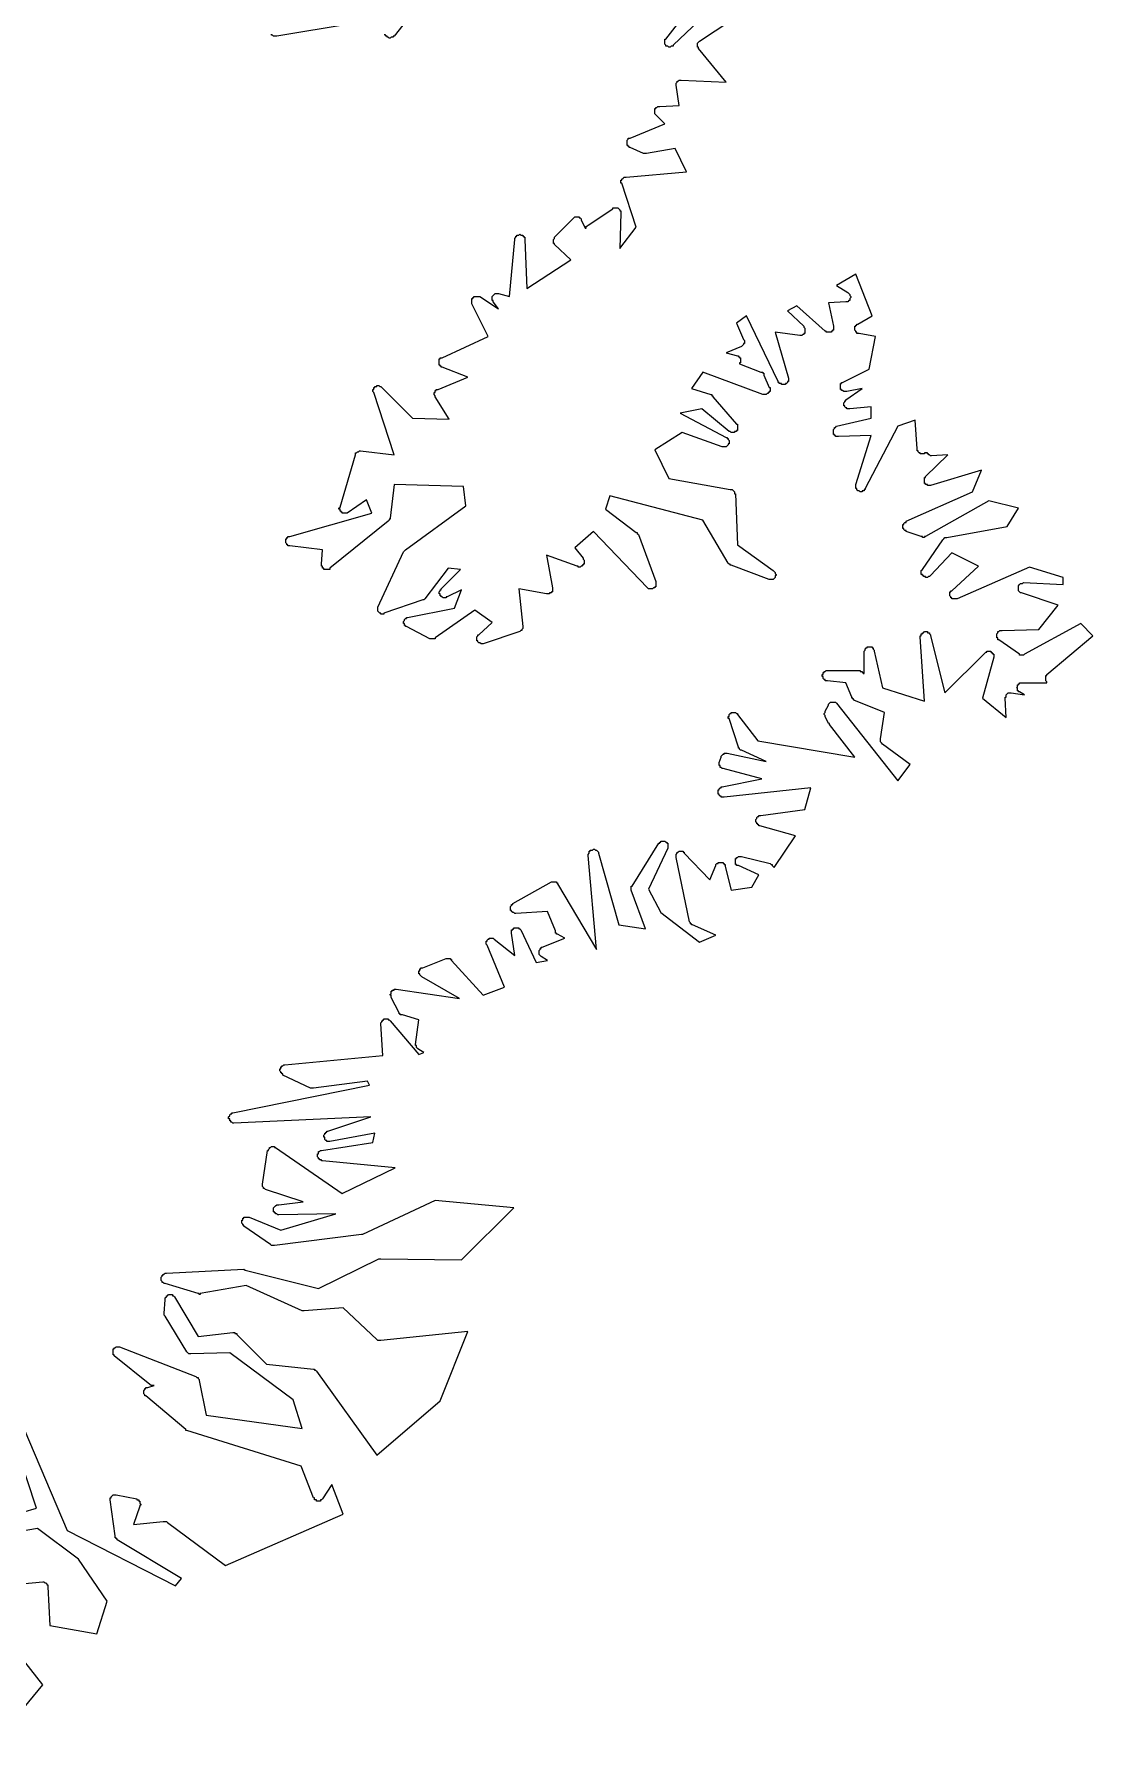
# Model space of a CAD drawing. Header units: metres. Extents: x 12 to 388, y 12 to 220.
# Drawn here: x 125.57 to 135.94, y 34.01 to 50.67 of the extents above; entities that cross this region are included whole.
import ezdxf

# ---------------------------------------------------------------- set-up
doc = ezdxf.new("R2010")
doc.units = ezdxf.units.M

msp = doc.modelspace()

# ---------------------------------------------------------------- linework, layer by layer
for points in [[(129.82, 51.57), (129.1, 50.65), (129.09, 50.65), (129.09, 50.64), (129.08, 50.64), (129.07, 50.64), (129.06, 50.63), (129.05, 50.63), (129.04, 50.64), (129.03, 50.64), (129.03, 50.65), (129.02, 50.65), (129.02, 50.66), (129.01, 50.66), (129.01, 50.67)], [(132.21, 50.92), (131.83, 50.56), (131.83, 50.55), (131.82, 50.55), (131.81, 50.55), (131.8, 50.54), (131.79, 50.54), (131.78, 50.55), (131.77, 50.55), (131.76, 50.55), (131.76, 50.56), (131.75, 50.57), (131.75, 50.58), (131.75, 50.59), (131.75, 50.6), (131.75, 50.61), (131.75, 50.62), (131.76, 50.62), (132.07, 51.02)], [(125.32, 37.39), (125.9, 36.02), (126.96, 35.48), (127.02, 35.55), (126.39, 35.93), (126.39, 35.94), (126.38, 35.94), (126.38, 35.95), (126.37, 35.95), (126.37, 35.96), (126.37, 35.97), (126.32, 36.32), (126.32, 36.33), (126.32, 36.34), (126.33, 36.34), (126.33, 36.35), (126.34, 36.36), (126.35, 36.37), (126.36, 36.37), (126.37, 36.37), (126.38, 36.37), (126.58, 36.33), (126.58, 36.32), (126.59, 36.32), (126.6, 36.32), (126.6, 36.31), (126.61, 36.31), (126.61, 36.3), (126.61, 36.29), (126.62, 36.28), (126.62, 36.27), (126.61, 36.27), (126.61, 36.26), (126.55, 36.08), (126.84, 36.11), (126.85, 36.11), (126.86, 36.11), (126.87, 36.11), (126.88, 36.1), (127.45, 35.68), (128.6, 36.18), (128.49, 36.47), (128.4, 36.33), (128.39, 36.32), (128.38, 36.32), (128.38, 36.31), (128.37, 36.31), (128.36, 36.31), (128.35, 36.31), (128.34, 36.31), (128.34, 36.32), (128.33, 36.32), (128.32, 36.32), (128.32, 36.33), (128.32, 36.34), (128.31, 36.34), (128.19, 36.65), (127.07, 37), (127.06, 37), (127.06, 37.01), (126.67, 37.34), (126.66, 37.34), (126.66, 37.35), (126.65, 37.36), (126.65, 37.37), (126.65, 37.38), (126.65, 37.39), (126.66, 37.4), (126.66, 37.41), (126.67, 37.41), (126.67, 37.42), (126.68, 37.42), (126.69, 37.42), (126.75, 37.44), (126.73, 37.44), (126.72, 37.44), (126.71, 37.45), (126.36, 37.73), (126.36, 37.74), (126.35, 37.74), (126.35, 37.75), (126.35, 37.76), (126.35, 37.77), (126.35, 37.78), (126.35, 37.79), (126.35, 37.8), (126.36, 37.8), (126.36, 37.81), (126.37, 37.81), (126.38, 37.82), (126.39, 37.82), (126.4, 37.82), (126.41, 37.82), (127.16, 37.53), (127.17, 37.52), (127.18, 37.52), (127.18, 37.51), (127.19, 37.5), (127.19, 37.49), (127.26, 37.15), (128.2, 37.02), (128.11, 37.3), (127.49, 37.76), (127.11, 37.75), (127.1, 37.75), (127.09, 37.75), (127.08, 37.76), (127.07, 37.77), (126.86, 38.12), (126.85, 38.13), (126.85, 38.14), (126.85, 38.15), (126.86, 38.28), (126.86, 38.29), (126.86, 38.3), (126.87, 38.31), (126.87, 38.32), (126.88, 38.32), (126.89, 38.33), (126.9, 38.33), (126.91, 38.33), (126.92, 38.33), (126.93, 38.33), (126.93, 38.32), (126.94, 38.32), (126.95, 38.31), (127.18, 37.92), (127.52, 37.96), (127.53, 37.96), (127.54, 37.96), (127.54, 37.95), (127.55, 37.95), (127.56, 37.95), (127.56, 37.94), (127.85, 37.65), (128.31, 37.6), (128.32, 37.6), (128.32, 37.59), (128.33, 37.59), (128.34, 37.58), (128.93, 36.76), (129.55, 37.29), (129.82, 37.97), (128.97, 37.88), (128.96, 37.88), (128.95, 37.88), (128.94, 37.88), (128.93, 37.89), (128.6, 38.2), (128.22, 38.17), (128.21, 38.17), (128.2, 38.17), (127.65, 38.42), (127.2, 38.34), (127.2, 38.33), (127.19, 38.33), (127.19, 38.34), (127.18, 38.34), (126.86, 38.44), (126.85, 38.44), (126.84, 38.45), (126.83, 38.45), (126.83, 38.46), (126.82, 38.47), (126.82, 38.48), (126.82, 38.49), (126.82, 38.5), (126.83, 38.51), (126.83, 38.52), (126.84, 38.52), (126.84, 38.53), (126.85, 38.53), (126.86, 38.54), (126.87, 38.54), (127.63, 38.58), (127.64, 38.57), (128.36, 38.39), (128.95, 38.68), (128.96, 38.68), (128.97, 38.68), (129.76, 38.67), (130.27, 39.18), (129.5, 39.25), (128.79, 38.92), (128.78, 38.92), (127.93, 38.81), (127.92, 38.81), (127.91, 38.81), (127.9, 38.81), (127.89, 38.82), (127.63, 39), (127.63, 39.01), (127.62, 39.01), (127.62, 39.02), (127.61, 39.03), (127.61, 39.04), (127.61, 39.05), (127.61, 39.06), (127.62, 39.06), (127.62, 39.07), (127.62, 39.08), (127.63, 39.08), (127.63, 39.09), (127.64, 39.09), (127.65, 39.09), (127.66, 39.09), (127.67, 39.09), (127.68, 39.09), (127.99, 38.96), (128.53, 39.12), (127.97, 39.11), (127.96, 39.11), (127.95, 39.12), (127.94, 39.12), (127.94, 39.13), (127.93, 39.13), (127.93, 39.14), (127.92, 39.14), (127.92, 39.15), (127.92, 39.16), (127.92, 39.17), (127.92, 39.18), (127.93, 39.19), (127.94, 39.2), (127.95, 39.21), (127.96, 39.21), (127.97, 39.21), (128.21, 39.24), (127.84, 39.36), (127.83, 39.37), (127.82, 39.37), (127.82, 39.38), (127.81, 39.39), (127.81, 39.4), (127.81, 39.41), (127.86, 39.74), (127.87, 39.74), (127.87, 39.75), (127.88, 39.76), (127.88, 39.77), (127.89, 39.77), (127.9, 39.78), (127.91, 39.78), (127.92, 39.78), (127.93, 39.78), (127.93, 39.77), (127.94, 39.77), (128.59, 39.32), (129.11, 39.57), (128.4, 39.64), (128.39, 39.64), (128.39, 39.65), (128.38, 39.65), (128.37, 39.65), (128.37, 39.66), (128.36, 39.66), (128.36, 39.67), (128.35, 39.68), (128.35, 39.69), (128.35, 39.7), (128.35, 39.71), (128.36, 39.71), (128.36, 39.72), (128.36, 39.73), (128.37, 39.73), (128.38, 39.74), (128.39, 39.74), (128.89, 39.82), (128.91, 39.91), (128.47, 39.83), (128.46, 39.83), (128.45, 39.83), (128.44, 39.83), (128.44, 39.84), (128.43, 39.84), (128.42, 39.85), (128.42, 39.86), (128.42, 39.87), (128.41, 39.87), (128.41, 39.88), (128.41, 39.89), (128.42, 39.9), (128.42, 39.91), (128.43, 39.91), (128.43, 39.92), (128.44, 39.92), (128.44, 39.93), (128.45, 39.93), (128.87, 40.07), (127.53, 40.01), (127.52, 40.01), (127.51, 40.02), (127.5, 40.02), (127.5, 40.03), (127.49, 40.03), (127.49, 40.04), (127.49, 40.05), (127.48, 40.05), (127.48, 40.06), (127.48, 40.07), (127.49, 40.08), (127.49, 40.09), (127.5, 40.1), (127.51, 40.1), (127.51, 40.11), (127.52, 40.11), (128.86, 40.38), (128.84, 40.42), (128.31, 40.35), (128.3, 40.35), (128.29, 40.35), (128.28, 40.35), (128.01, 40.48), (128.01, 40.49), (128, 40.49), (128, 40.5), (127.99, 40.5), (127.99, 40.51), (127.98, 40.52), (127.98, 40.53), (127.98, 40.54), (127.99, 40.54), (127.99, 40.55), (127.99, 40.56), (128, 40.56), (128, 40.57), (128.01, 40.57), (128.02, 40.58), (128.03, 40.58), (128.99, 40.67), (128.97, 40.98), (128.97, 40.99), (128.98, 41), (128.98, 41.01), (128.99, 41.01), (128.99, 41.02), (129, 41.02), (129, 41.03), (129.01, 41.03), (129.02, 41.03), (129.03, 41.03), (129.04, 41.03), (129.04, 41.02), (129.05, 41.02), (129.06, 41.01), (129.34, 40.68), (129.39, 40.7), (129.34, 40.73), (129.33, 40.74), (129.32, 40.75), (129.32, 40.76), (129.32, 40.77), (129.31, 40.77), (129.31, 40.78), (129.34, 41.02), (129.18, 41.07), (129.17, 41.07), (129.16, 41.07), (129.16, 41.08), (129.15, 41.08), (129.15, 41.09), (129.07, 41.24), (129.07, 41.25), (129.07, 41.26), (129.06, 41.26), (129.06, 41.27), (129.07, 41.27), (129.07, 41.28), (129.07, 41.29), (129.07, 41.3), (129.08, 41.3), (129.08, 41.31), (129.09, 41.31), (129.1, 41.31), (129.1, 41.32), (129.11, 41.32), (129.12, 41.32), (129.74, 41.23), (129.37, 41.44), (129.36, 41.45), (129.35, 41.46), (129.35, 41.47), (129.34, 41.47), (129.34, 41.48), (129.34, 41.49), (129.34, 41.5), (129.35, 41.5), (129.35, 41.51), (129.35, 41.52), (129.36, 41.52), (129.36, 41.53), (129.37, 41.53), (129.38, 41.53), (129.61, 41.62), (129.62, 41.62), (129.63, 41.62), (129.64, 41.62), (129.65, 41.62), (129.65, 41.61), (129.66, 41.61), (129.66, 41.6), (129.97, 41.26), (130.18, 41.34), (130.01, 41.75), (130, 41.76), (130, 41.77), (130, 41.78), (130, 41.79), (130.01, 41.79), (130.01, 41.8), (130.02, 41.81), (130.03, 41.81), (130.03, 41.82), (130.04, 41.82), (130.05, 41.82), (130.06, 41.82), (130.07, 41.82), (130.08, 41.81), (130.28, 41.65), (130.25, 41.87), (130.25, 41.88), (130.25, 41.89), (130.25, 41.9), (130.26, 41.9), (130.26, 41.91), (130.27, 41.91), (130.27, 41.92), (130.28, 41.92), (130.29, 41.92), (130.3, 41.92), (130.31, 41.92), (130.32, 41.92), (130.32, 41.91), (130.33, 41.91), (130.34, 41.9), (130.49, 41.58), (130.6, 41.6), (130.54, 41.64), (130.53, 41.65), (130.52, 41.66), (130.52, 41.67), (130.52, 41.68), (130.52, 41.69), (130.52, 41.7), (130.53, 41.71), (130.53, 41.72), (130.54, 41.72), (130.54, 41.73), (130.55, 41.73), (130.77, 41.82), (130.7, 41.86), (130.69, 41.86), (130.69, 41.87), (130.68, 41.87), (130.68, 41.88), (130.68, 41.89), (130.6, 42.08), (130.29, 42.06), (130.28, 42.06), (130.27, 42.07), (130.26, 42.07), (130.25, 42.08), (130.25, 42.09), (130.24, 42.09), (130.24, 42.1), (130.24, 42.11), (130.24, 42.12), (130.24, 42.13), (130.25, 42.14), (130.25, 42.15), (130.26, 42.15), (130.26, 42.16), (130.64, 42.37), (130.65, 42.37), (130.66, 42.37), (130.67, 42.37), (130.68, 42.37), (130.69, 42.37), (130.69, 42.36), (130.7, 42.36), (130.7, 42.35), (131.08, 41.71), (131, 42.63), (131, 42.64), (131.01, 42.65), (131.01, 42.66), (131.01, 42.67), (131.02, 42.67), (131.02, 42.68), (131.03, 42.68), (131.04, 42.68), (131.05, 42.69), (131.06, 42.69), (131.07, 42.68), (131.08, 42.68), (131.09, 42.67), (131.1, 42.66), (131.1, 42.65), (131.3, 41.95), (131.56, 41.91), (131.42, 42.29), (131.42, 42.3), (131.42, 42.31), (131.42, 42.32), (131.42, 42.33), (131.43, 42.33), (131.69, 42.75), (131.7, 42.75), (131.7, 42.76), (131.71, 42.76), (131.71, 42.77), (131.72, 42.77), (131.73, 42.77), (131.74, 42.77), (131.75, 42.77), (131.76, 42.76), (131.77, 42.76), (131.77, 42.75), (131.78, 42.75), (131.78, 42.74), (131.78, 42.73), (131.78, 42.72), (131.78, 42.71), (131.78, 42.7), (131.59, 42.3), (131.71, 42.07), (132.09, 41.78), (132.25, 41.85), (132.02, 41.95), (132.01, 41.95), (132.01, 41.96), (132, 41.96), (132, 41.97), (131.99, 41.98), (131.86, 42.61), (131.86, 42.62), (131.86, 42.63), (131.86, 42.64), (131.87, 42.65), (131.87, 42.66), (131.88, 42.66), (131.89, 42.67), (131.9, 42.67), (131.91, 42.67), (131.92, 42.67), (131.93, 42.67), (131.93, 42.66), (131.94, 42.66), (131.94, 42.65), (132.19, 42.39), (132.25, 42.53), (132.25, 42.54), (132.26, 42.55), (132.27, 42.55), (132.27, 42.56), (132.28, 42.56), (132.29, 42.56), (132.3, 42.56), (132.31, 42.56), (132.32, 42.56), (132.32, 42.55), (132.33, 42.55), (132.33, 42.54), (132.34, 42.54), (132.34, 42.53), (132.34, 42.52), (132.4, 42.29), (132.6, 42.32), (132.67, 42.44), (132.47, 42.53), (132.46, 42.53), (132.45, 42.53), (132.45, 42.54), (132.44, 42.54), (132.44, 42.55), (132.44, 42.56), (132.44, 42.57), (132.44, 42.58), (132.44, 42.59), (132.44, 42.6), (132.45, 42.6), (132.45, 42.61), (132.46, 42.61), (132.47, 42.62), (132.48, 42.62), (132.49, 42.62), (132.5, 42.62), (132.78, 42.55), (132.79, 42.54), (132.8, 42.54), (132.8, 42.53), (132.82, 42.51), (133.03, 42.82), (132.68, 42.92), (132.67, 42.92), (132.67, 42.93), (132.66, 42.93), (132.66, 42.94), (132.65, 42.94), (132.65, 42.95), (132.64, 42.96), (132.64, 42.97), (132.64, 42.98), (132.65, 42.99), (132.65, 43), (132.66, 43.01), (132.67, 43.01), (132.67, 43.02), (132.68, 43.02), (132.69, 43.02), (133.12, 43.08), (133.18, 43.29), (132.33, 43.2), (132.32, 43.2), (132.31, 43.2), (132.3, 43.2), (132.3, 43.21), (132.29, 43.21), (132.28, 43.22), (132.28, 43.23), (132.27, 43.23), (132.27, 43.24), (132.27, 43.25), (132.27, 43.26), (132.27, 43.27), (132.28, 43.27), (132.28, 43.28), (132.29, 43.29), (132.3, 43.29), (132.3, 43.3), (132.31, 43.3), (132.7, 43.38), (132.32, 43.48), (132.31, 43.48), (132.3, 43.49), (132.29, 43.49), (132.29, 43.5), (132.29, 43.51), (132.28, 43.51), (132.28, 43.52), (132.28, 43.53), (132.28, 43.54), (132.3, 43.59), (132.3, 43.6), (132.31, 43.61), (132.32, 43.62), (132.33, 43.62), (132.33, 43.63), (132.34, 43.63), (132.35, 43.63), (132.36, 43.63), (132.74, 43.55), (132.5, 43.66), (132.49, 43.66), (132.48, 43.67), (132.48, 43.68), (132.47, 43.68), (132.47, 43.69), (132.38, 43.97), (132.37, 43.97), (132.37, 43.98), (132.37, 43.99), (132.38, 43.99), (132.38, 44), (132.38, 44.01), (132.39, 44.02), (132.4, 44.02), (132.4, 44.03), (132.41, 44.03), (132.42, 44.03), (132.43, 44.03), (132.44, 44.03), (132.45, 44.02), (132.46, 44.02), (132.46, 44.01), (132.66, 43.75), (133.61, 43.59), (133.36, 43.91), (133.36, 43.92), (133.35, 43.92), (133.32, 43.99), (133.32, 44), (133.31, 44.01), (133.31, 44.02), (133.32, 44.03), (133.32, 44.04), (133.35, 44.1), (133.35, 44.11), (133.36, 44.12), (133.37, 44.13), (133.38, 44.13), (133.39, 44.13), (133.4, 44.13), (133.41, 44.13), (133.42, 44.13), (133.43, 44.12), (134.03, 43.36), (134.15, 43.52), (133.88, 43.72), (133.87, 43.73), (133.86, 43.74), (133.86, 43.75), (133.86, 43.76), (133.86, 43.77), (133.9, 44.03), (133.6, 44.15), (133.6, 44.16), (133.59, 44.16), (133.59, 44.17), (133.58, 44.17), (133.58, 44.18), (133.52, 44.32), (133.34, 44.34), (133.33, 44.34), (133.32, 44.34), (133.32, 44.35), (133.31, 44.35), (133.3, 44.36), (133.3, 44.37), (133.3, 44.38), (133.29, 44.38), (133.29, 44.39), (133.29, 44.4), (133.3, 44.4), (133.3, 44.41), (133.3, 44.42), (133.31, 44.42), (133.31, 44.43), (133.32, 44.43), (133.33, 44.44), (133.34, 44.44), (133.65, 44.44), (133.66, 44.44), (133.66, 44.43), (133.67, 44.43), (133.68, 44.43), (133.68, 44.42), (133.69, 44.42), (133.69, 44.41), (133.7, 44.41), (133.7, 44.62), (133.7, 44.63), (133.71, 44.64), (133.71, 44.65), (133.72, 44.66), (133.73, 44.66), (133.73, 44.67), (133.74, 44.67), (133.75, 44.67), (133.76, 44.67), (133.77, 44.67), (133.78, 44.67), (133.78, 44.66), (133.79, 44.66), (133.79, 44.65), (133.8, 44.64), (133.8, 44.63), (133.88, 44.27), (134.29, 44.14), (134.25, 44.77), (134.25, 44.78), (134.26, 44.78), (134.26, 44.79), (134.26, 44.8), (134.27, 44.8), (134.27, 44.81), (134.28, 44.81), (134.29, 44.82), (134.3, 44.82), (134.31, 44.82), (134.32, 44.82), (134.32, 44.81), (134.33, 44.81), (134.34, 44.81), (134.34, 44.8), (134.35, 44.79), (134.35, 44.78), (134.49, 44.22), (134.88, 44.61), (134.89, 44.62), (134.9, 44.62), (134.9, 44.63), (134.91, 44.63), (134.92, 44.63), (134.93, 44.63), (134.94, 44.63), (134.94, 44.62), (134.95, 44.62), (134.95, 44.61), (134.96, 44.61), (134.96, 44.6), (134.97, 44.6), (134.97, 44.59), (134.97, 44.58), (134.97, 44.57), (134.86, 44.17), (135.09, 43.98), (135.08, 44.17), (135.08, 44.18), (135.09, 44.18), (135.09, 44.19), (135.09, 44.2), (135.1, 44.21), (135.11, 44.22), (135.12, 44.22), (135.13, 44.22), (135.14, 44.22), (135.27, 44.2), (135.22, 44.23), (135.21, 44.23), (135.21, 44.24), (135.2, 44.24), (135.2, 44.25), (135.2, 44.26), (135.2, 44.27), (135.19, 44.27), (135.2, 44.28), (135.2, 44.29), (135.2, 44.3), (135.21, 44.3), (135.21, 44.31), (135.22, 44.31), (135.22, 44.32), (135.23, 44.32), (135.24, 44.32), (135.49, 44.32), (135.49, 44.33), (135.48, 44.34), (135.48, 44.35), (135.48, 44.36), (135.48, 44.37), (135.48, 44.38), (135.48, 44.39), (135.49, 44.39), (135.49, 44.4), (135.94, 44.78), (135.82, 44.9), (135.27, 44.6), (135.26, 44.59), (135.25, 44.59), (135.24, 44.59), (135.23, 44.59), (135.22, 44.59), (135.22, 44.6), (135.02, 44.74), (135.01, 44.74), (135.01, 44.75), (135.01, 44.76), (135, 44.76), (135, 44.77), (135, 44.78), (135, 44.79), (135, 44.8), (135.01, 44.81), (135.01, 44.82), (135.02, 44.82), (135.03, 44.83), (135.04, 44.83), (135.05, 44.83), (135.41, 44.84), (135.6, 45.08), (135.24, 45.2), (135.23, 45.2), (135.22, 45.21), (135.21, 45.22), (135.21, 45.23), (135.21, 45.24), (135.21, 45.25), (135.21, 45.26), (135.21, 45.27), (135.22, 45.28), (135.23, 45.29), (135.24, 45.29), (135.25, 45.29), (135.26, 45.3), (135.65, 45.28), (135.65, 45.35), (135.32, 45.45), (134.61, 45.14), (134.6, 45.14), (134.59, 45.14), (134.58, 45.14), (134.57, 45.14), (134.56, 45.14), (134.56, 45.15), (134.55, 45.15), (134.55, 45.16), (134.54, 45.17), (134.54, 45.18), (134.54, 45.19), (134.54, 45.2), (134.54, 45.21), (134.55, 45.21), (134.55, 45.22), (134.56, 45.22), (134.82, 45.46), (134.56, 45.59), (134.35, 45.37), (134.34, 45.36), (134.33, 45.36), (134.32, 45.35), (134.31, 45.35), (134.3, 45.35), (134.3, 45.36), (134.29, 45.36), (134.28, 45.36), (134.28, 45.37), (134.27, 45.37), (134.27, 45.38), (134.26, 45.38), (134.26, 45.39), (134.26, 45.4), (134.26, 45.41), (134.26, 45.42), (134.27, 45.43), (134.47, 45.72), (134.48, 45.73), (134.49, 45.74), (134.5, 45.74), (134.51, 45.74), (135.1, 45.85), (135.21, 46.03), (134.92, 46.1), (134.3, 45.75), (134.29, 45.75), (134.29, 45.74), (134.28, 45.74), (134.27, 45.74), (134.27, 45.75), (134.26, 45.75), (134.11, 45.8), (134.11, 45.81), (134.1, 45.81), (134.09, 45.82), (134.09, 45.83), (134.08, 45.83), (134.08, 45.84), (134.08, 45.85), (134.08, 45.86), (134.08, 45.87), (134.09, 45.87), (134.09, 45.88), (134.1, 45.89), (134.11, 45.89), (134.11, 45.9), (134.76, 46.19), (134.85, 46.4), (134.35, 46.25), (134.34, 46.25), (134.33, 46.25), (134.32, 46.25), (134.32, 46.26), (134.31, 46.26), (134.3, 46.26), (134.3, 46.27), (134.29, 46.27), (134.29, 46.28), (134.29, 46.29), (134.29, 46.3), (134.29, 46.31), (134.29, 46.32), (134.29, 46.33), (134.3, 46.33), (134.3, 46.34), (134.52, 46.55), (134.36, 46.54), (134.35, 46.54), (134.34, 46.55), (134.33, 46.55), (134.33, 46.56), (134.32, 46.56), (134.32, 46.57), (134.31, 46.57), (134.3, 46.57), (134.29, 46.57), (134.29, 46.56), (134.28, 46.56), (134.27, 46.56), (134.26, 46.56), (134.25, 46.56), (134.25, 46.57), (134.24, 46.57), (134.23, 46.58), (134.23, 46.59), (134.22, 46.59), (134.22, 46.6), (134.22, 46.61), (134.2, 46.89), (134.03, 46.83), (133.71, 46.22), (133.71, 46.21), (133.7, 46.21), (133.7, 46.2), (133.69, 46.2), (133.68, 46.2), (133.68, 46.19), (133.67, 46.19), (133.66, 46.19), (133.65, 46.2), (133.64, 46.2), (133.63, 46.21), (133.63, 46.22), (133.62, 46.22), (133.62, 46.23), (133.62, 46.24), (133.62, 46.25), (133.62, 46.26), (133.77, 46.74), (133.45, 46.73), (133.44, 46.73), (133.43, 46.73), (133.42, 46.73), (133.42, 46.74), (133.41, 46.74), (133.41, 46.75), (133.4, 46.75), (133.4, 46.76), (133.4, 46.77), (133.4, 46.78), (133.4, 46.79), (133.4, 46.8), (133.41, 46.81), (133.41, 46.82), (133.42, 46.82), (133.43, 46.83), (133.77, 46.91), (133.77, 47.02), (133.56, 47), (133.55, 47), (133.54, 47), (133.53, 47), (133.53, 47.01), (133.52, 47.01), (133.51, 47.02), (133.51, 47.03), (133.5, 47.03), (133.5, 47.04), (133.5, 47.05), (133.5, 47.06), (133.51, 47.07), (133.51, 47.08), (133.52, 47.08), (133.52, 47.09), (133.68, 47.2), (133.53, 47.17), (133.52, 47.17), (133.51, 47.17), (133.5, 47.17), (133.49, 47.18), (133.48, 47.18), (133.48, 47.19), (133.47, 47.19), (133.47, 47.2), (133.47, 47.21), (133.47, 47.22), (133.47, 47.23), (133.47, 47.24), (133.47, 47.25), (133.48, 47.25), (133.48, 47.26), (133.49, 47.26), (133.75, 47.39), (133.81, 47.71), (133.65, 47.74), (133.64, 47.74), (133.63, 47.74), (133.63, 47.75), (133.62, 47.75), (133.62, 47.76), (133.61, 47.77), (133.61, 47.78), (133.61, 47.79), (133.61, 47.8), (133.61, 47.81), (133.62, 47.81), (133.62, 47.82), (133.63, 47.82), (133.63, 47.83), (133.64, 47.83), (133.78, 47.91), (133.62, 48.32), (133.43, 48.21), (133.54, 48.14), (133.55, 48.13), (133.56, 48.12), (133.56, 48.11), (133.57, 48.1), (133.57, 48.09), (133.56, 48.08), (133.56, 48.07), (133.56, 48.06), (133.55, 48.06), (133.54, 48.05), (133.53, 48.05), (133.52, 48.05), (133.35, 48.04), (133.4, 47.81), (133.4, 47.8), (133.4, 47.79), (133.4, 47.78), (133.4, 47.77), (133.39, 47.77), (133.39, 47.76), (133.38, 47.76), (133.38, 47.75), (133.37, 47.75), (133.36, 47.75), (133.35, 47.75), (133.34, 47.75), (133.33, 47.75), (133.33, 47.76), (133.32, 47.76), (133.04, 48.01), (132.95, 47.96), (133.11, 47.81), (133.11, 47.8), (133.12, 47.79), (133.12, 47.78), (133.12, 47.77), (133.12, 47.76), (133.12, 47.75), (133.12, 47.74), (133.11, 47.74), (133.11, 47.73), (133.1, 47.73), (133.09, 47.72), (133.08, 47.72), (133.07, 47.72), (132.83, 47.75), (132.96, 47.3), (132.96, 47.29), (132.96, 47.28), (132.96, 47.27), (132.95, 47.27), (132.95, 47.26), (132.94, 47.25), (132.93, 47.25), (132.93, 47.24), (132.92, 47.24), (132.91, 47.24), (132.9, 47.24), (132.89, 47.24), (132.89, 47.25), (132.88, 47.25), (132.87, 47.25), (132.87, 47.26), (132.86, 47.26), (132.86, 47.27), (132.55, 47.91), (132.45, 47.84), (132.52, 47.68), (132.53, 47.67), (132.53, 47.66), (132.53, 47.65), (132.53, 47.64), (132.52, 47.64), (132.52, 47.63), (132.51, 47.62), (132.5, 47.61), (132.35, 47.55), (132.46, 47.52), (132.47, 47.52), (132.47, 47.51), (132.48, 47.51), (132.48, 47.5), (132.49, 47.5), (132.49, 47.49), (132.49, 47.48), (132.49, 47.47), (132.49, 47.46), (132.49, 47.45), (132.48, 47.45), (132.48, 47.44), (132.69, 47.36), (132.7, 47.36), (132.71, 47.36), (132.71, 47.35), (132.72, 47.35), (132.72, 47.34), (132.72, 47.33), (132.77, 47.21), (132.78, 47.21), (132.78, 47.2), (132.78, 47.19), (132.78, 47.18), (132.78, 47.17), (132.77, 47.17), (132.77, 47.16), (132.76, 47.16), (132.76, 47.15), (132.75, 47.15), (132.74, 47.14), (132.73, 47.14), (132.72, 47.14), (132.71, 47.14), (132.12, 47.36), (132.01, 47.2), (132.2, 47.14), (132.21, 47.14), (132.21, 47.13), (132.22, 47.13), (132.22, 47.12), (132.45, 46.85), (132.46, 46.85), (132.46, 46.84), (132.46, 46.83), (132.46, 46.82), (132.46, 46.81), (132.46, 46.8), (132.46, 46.79), (132.45, 46.79), (132.45, 46.78), (132.44, 46.78), (132.43, 46.78), (132.43, 46.77), (132.42, 46.77), (132.41, 46.77), (132.4, 46.77), (132.39, 46.78), (132.38, 46.78), (132.11, 47), (131.9, 46.96), (132.35, 46.72), (132.36, 46.72), (132.36, 46.71), (132.37, 46.71), (132.37, 46.7), (132.38, 46.69), (132.38, 46.68), (132.38, 46.67), (132.38, 46.66), (132.37, 46.66), (132.37, 46.65), (132.36, 46.64), (132.35, 46.63), (132.34, 46.63), (132.33, 46.63), (132.32, 46.63), (132.31, 46.63), (131.92, 46.77), (131.65, 46.6), (131.79, 46.32), (132.39, 46.21), (132.4, 46.21), (132.41, 46.21), (132.42, 46.2), (132.43, 46.19), (132.43, 46.18), (132.43, 46.17), (132.44, 46.17), (132.46, 45.67), (132.81, 45.42), (132.82, 45.41), (132.83, 45.4), (132.83, 45.39), (132.84, 45.38), (132.84, 45.37), (132.83, 45.37), (132.83, 45.36), (132.83, 45.35), (132.82, 45.34), (132.81, 45.33), (132.8, 45.33), (132.79, 45.33), (132.78, 45.33), (132.77, 45.33), (132.4, 45.47), (132.39, 45.47), (132.39, 45.48), (132.38, 45.48), (132.37, 45.49), (132.12, 45.91), (131.21, 46.15), (131.17, 46.02), (131.47, 45.79), (131.48, 45.79), (131.48, 45.78), (131.49, 45.77), (131.66, 45.31), (131.66, 45.3), (131.66, 45.29), (131.66, 45.28), (131.66, 45.27), (131.66, 45.26), (131.65, 45.26), (131.65, 45.25), (131.64, 45.25), (131.63, 45.24), (131.62, 45.24), (131.61, 45.24), (131.6, 45.24), (131.59, 45.24), (131.58, 45.25), (131.05, 45.8), (130.87, 45.64), (130.95, 45.54), (130.95, 45.53), (130.96, 45.52), (130.96, 45.51), (130.96, 45.5), (130.96, 45.49), (130.96, 45.48), (130.95, 45.48), (130.95, 45.47), (130.94, 45.47), (130.94, 45.46), (130.93, 45.46), (130.92, 45.45), (130.91, 45.45), (130.9, 45.45), (130.9, 45.46), (130.89, 45.46), (130.59, 45.57), (130.65, 45.25), (130.65, 45.24), (130.65, 45.23), (130.65, 45.22), (130.65, 45.21), (130.64, 45.21), (130.64, 45.2), (130.63, 45.2), (130.62, 45.2), (130.62, 45.19), (130.61, 45.19), (130.6, 45.19), (130.59, 45.19), (130.32, 45.24), (130.36, 44.87), (130.36, 44.86), (130.36, 44.85), (130.35, 44.84), (130.35, 44.83), (130.34, 44.83), (130.33, 44.82), (129.97, 44.7), (129.96, 44.7), (129.95, 44.7), (129.94, 44.71), (129.93, 44.71), (129.92, 44.72), (129.92, 44.73), (129.91, 44.73), (129.91, 44.74), (129.91, 44.75), (129.91, 44.76), (129.91, 44.77), (129.92, 44.78), (129.92, 44.79), (129.93, 44.79), (130.06, 44.91), (129.89, 45.03), (129.5, 44.76), (129.5, 44.75), (129.49, 44.75), (129.48, 44.75), (129.47, 44.75), (129.46, 44.75), (129.45, 44.75), (129.22, 44.87), (129.21, 44.87), (129.21, 44.88), (129.2, 44.88), (129.2, 44.89), (129.2, 44.9), (129.19, 44.9), (129.19, 44.91), (129.19, 44.92), (129.2, 44.93), (129.2, 44.94), (129.21, 44.95), (129.22, 44.95), (129.22, 44.96), (129.23, 44.96), (129.69, 45.05), (129.76, 45.23), (129.62, 45.16), (129.61, 45.16), (129.61, 45.15), (129.6, 45.15), (129.59, 45.15), (129.58, 45.15), (129.57, 45.16), (129.56, 45.16), (129.56, 45.17), (129.55, 45.17), (129.55, 45.18), (129.55, 45.19), (129.54, 45.19), (129.54, 45.2), (129.54, 45.21), (129.55, 45.22), (129.55, 45.23), (129.56, 45.23), (129.56, 45.24), (129.75, 45.43), (129.63, 45.44), (129.4, 45.14), (129.39, 45.13), (129.38, 45.13), (129, 45), (129, 44.99), (128.99, 44.99), (128.98, 44.99), (128.97, 44.99), (128.97, 45), (128.96, 45), (128.95, 45.01), (128.94, 45.02), (128.94, 45.03), (128.94, 45.04), (128.94, 45.05), (128.94, 45.06), (129.19, 45.6), (129.2, 45.61), (129.21, 45.62), (129.8, 46.05), (129.78, 46.24), (129.1, 46.26), (129.06, 45.93), (129.06, 45.92), (129.05, 45.92), (129.05, 45.91), (129.04, 45.9), (128.47, 45.44), (128.47, 45.43), (128.46, 45.43), (128.45, 45.43), (128.44, 45.43), (128.43, 45.43), (128.42, 45.43), (128.41, 45.43), (128.41, 45.44), (128.4, 45.44), (128.4, 45.45), (128.4, 45.46), (128.39, 45.46), (128.39, 45.47), (128.39, 45.48), (128.4, 45.62), (128.08, 45.66), (128.07, 45.66), (128.06, 45.66), (128.06, 45.67), (128.05, 45.67), (128.05, 45.68), (128.04, 45.69), (128.04, 45.7), (128.04, 45.71), (128.04, 45.72), (128.04, 45.73), (128.05, 45.73), (128.05, 45.74), (128.06, 45.74), (128.06, 45.75), (128.07, 45.75), (128.08, 45.75), (128.88, 45.98), (128.83, 46.11), (128.64, 45.98), (128.63, 45.98), (128.62, 45.98), (128.61, 45.98), (128.6, 45.98), (128.59, 45.98), (128.59, 45.99), (128.58, 45.99), (128.58, 46), (128.57, 46), (128.57, 46.01), (128.57, 46.02), (128.56, 46.02), (128.56, 46.03), (128.57, 46.04), (128.72, 46.55), (128.72, 46.56), (128.72, 46.57), (128.73, 46.57), (128.74, 46.58), (128.75, 46.58), (128.76, 46.59), (128.77, 46.59), (129.1, 46.55), (128.9, 47.16), (128.89, 47.17), (128.89, 47.18), (128.89, 47.19), (128.9, 47.19), (128.9, 47.2), (128.9, 47.21), (128.91, 47.21), (128.91, 47.22), (128.92, 47.22), (128.93, 47.22), (128.93, 47.23), (128.94, 47.23), (128.95, 47.23), (128.96, 47.22), (128.97, 47.22), (128.98, 47.21), (129.28, 46.91), (129.64, 46.9), (129.5, 47.12), (129.5, 47.13), (129.49, 47.14), (129.49, 47.15), (129.49, 47.16), (129.5, 47.16), (129.5, 47.17), (129.5, 47.18), (129.51, 47.18), (129.51, 47.19), (129.52, 47.19), (129.53, 47.19), (129.82, 47.31), (129.57, 47.41), (129.56, 47.41), (129.56, 47.42), (129.55, 47.42), (129.55, 47.43), (129.54, 47.43), (129.54, 47.44), (129.54, 47.45), (129.54, 47.46), (129.54, 47.47), (129.54, 47.48), (129.54, 47.49), (129.55, 47.49), (129.55, 47.5), (129.56, 47.5), (129.57, 47.5), (130.02, 47.71), (129.86, 48.03), (129.86, 48.04), (129.86, 48.05), (129.86, 48.06), (129.86, 48.07), (129.86, 48.08), (129.87, 48.08), (129.87, 48.09), (129.88, 48.09), (129.88, 48.1), (129.89, 48.1), (129.9, 48.1), (129.91, 48.1), (129.92, 48.1), (129.93, 48.1), (129.94, 48.1), (130.12, 47.98), (130.07, 48.05), (130.07, 48.06), (130.06, 48.06), (130.06, 48.07), (130.06, 48.08), (130.06, 48.09), (130.06, 48.1), (130.07, 48.11), (130.08, 48.12), (130.09, 48.13), (130.1, 48.13), (130.11, 48.13), (130.12, 48.13), (130.23, 48.1), (130.28, 48.66), (130.28, 48.67), (130.29, 48.68), (130.29, 48.69), (130.3, 48.69), (130.3, 48.7), (130.31, 48.7), (130.32, 48.7), (130.33, 48.71), (130.34, 48.7), (130.35, 48.7), (130.36, 48.7), (130.36, 48.69), (130.37, 48.69), (130.37, 48.68), (130.38, 48.68), (130.38, 48.67), (130.38, 48.66), (130.4, 48.18), (130.83, 48.46), (130.67, 48.61), (130.67, 48.62), (130.66, 48.62), (130.66, 48.63), (130.66, 48.64), (130.66, 48.65), (130.66, 48.66), (130.67, 48.67), (130.67, 48.68), (130.85, 48.86), (130.86, 48.87), (130.87, 48.88), (130.88, 48.88), (130.89, 48.88), (130.9, 48.88), (130.91, 48.88), (130.91, 48.87), (130.92, 48.87), (130.93, 48.86), (130.93, 48.85), (130.97, 48.77), (130.98, 48.77), (130.98, 48.78), (130.98, 48.79), (130.99, 48.79), (131, 48.8), (131.24, 48.96), (131.24, 48.97), (131.25, 48.97), (131.26, 48.97), (131.27, 48.97), (131.28, 48.97), (131.29, 48.97), (131.3, 48.96), (131.31, 48.95), (131.31, 48.94), (131.32, 48.94), (131.32, 48.93), (131.32, 48.92), (131.31, 48.57), (131.47, 48.78), (131.33, 49.21), (131.32, 49.21), (131.32, 49.22), (131.32, 49.23), (131.32, 49.24), (131.33, 49.24), (131.33, 49.25), (131.34, 49.26), (131.35, 49.27), (131.36, 49.27), (131.37, 49.27), (131.96, 49.32), (131.85, 49.55), (131.57, 49.5), (131.56, 49.5), (131.55, 49.5), (131.54, 49.5), (131.41, 49.56), (131.4, 49.56), (131.4, 49.57), (131.39, 49.57), (131.39, 49.58), (131.38, 49.58), (131.38, 49.59), (131.38, 49.6), (131.38, 49.61), (131.38, 49.62), (131.38, 49.63), (131.39, 49.64), (131.39, 49.65), (131.4, 49.65), (131.41, 49.65), (131.75, 49.79), (131.66, 49.88), (131.65, 49.89), (131.65, 49.9), (131.65, 49.91), (131.65, 49.92), (131.65, 49.93), (131.65, 49.94), (131.66, 49.94), (131.66, 49.95), (131.67, 49.95), (131.68, 49.96), (131.69, 49.96), (131.7, 49.96), (131.89, 49.97), (131.86, 50.17), (131.86, 50.18), (131.86, 50.19), (131.87, 50.2), (131.87, 50.21), (131.88, 50.21), (131.89, 50.22), (131.9, 50.22), (131.91, 50.22), (132.35, 50.2), (132.08, 50.53), (132.08, 50.54), (132.07, 50.54), (132.07, 50.55), (132.07, 50.56), (132.07, 50.57), (132.07, 50.58), (132.08, 50.59), (132.09, 50.6), (132.56, 50.91)], [(128.68, 50.77), (127.95, 50.65), (127.94, 50.65), (127.93, 50.65), (127.92, 50.65), (127.91, 50.66), (127.9, 50.66), (127.9, 50.67)], [(125.33, 36.16), (125.6, 36.24), (125.23, 37.35)], [(125.24, 35.48), (125.66, 35.52), (125.67, 35.52), (125.68, 35.51), (125.69, 35.51), (125.7, 35.5), (125.7, 35.49), (125.71, 35.49), (125.71, 35.48), (125.71, 35.47), (125.73, 35.09), (126.19, 35.01), (126.29, 35.33), (126.01, 35.74), (125.61, 36.04), (125.25, 35.98)], [(125.25, 34.01), (125.66, 34.51), (125.33, 34.93)]]:
    msp.add_lwpolyline(points)

doc.saveas('drawing.dxf')
